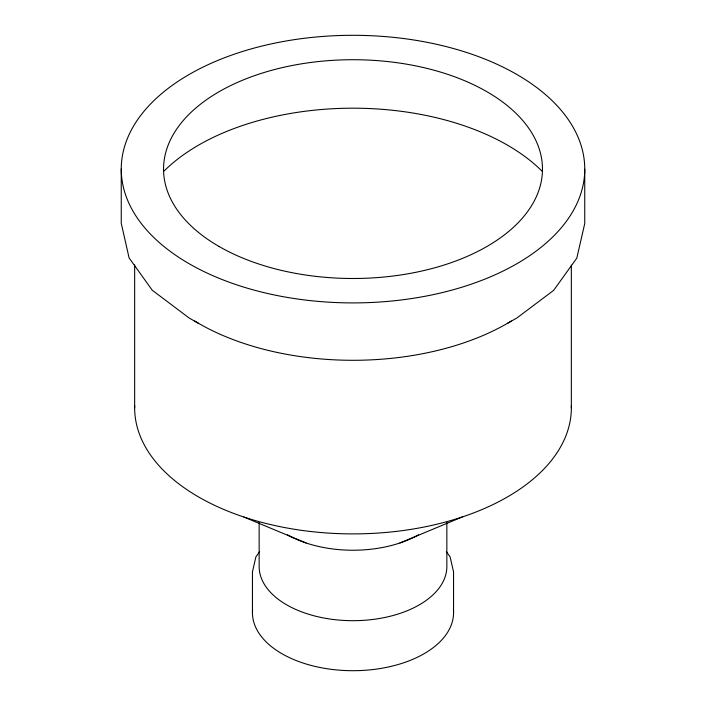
<?xml version="1.0" encoding="UTF-8"?>
<svg xmlns="http://www.w3.org/2000/svg" width="706" height="706" viewBox="0 0 706 706"><rect width="100%" height="100%" fill="white"/><g stroke="black" fill="none" stroke-linecap="round" stroke-linejoin="round"><path stroke-width="1.06" d="M252.448 612.649L252.448 571.931L255.872 556.91L259.64 551.66M259.146 522.466L259.146 566.503A93.854 54.185 0 0 0 353 620.689A93.854 54.185 0 0 0 446.854 566.503L446.854 522.466M453.552 612.649L453.552 571.931L450.128 556.91L446.36 551.66M507.393 323.383L516.871 318L553.654 290.342L576.811 258.122L584.753 223.511L584.753 169.228A231.753 133.805 0 0 0 237.313 53.162A231.753 133.805 0 0 0 236.934 284.915A231.753 133.805 0 0 0 584.753 169.228M399.923 542.967L462.262 516.977M243.914 517.039L306.077 542.967M198.607 323.383L189.12 318L152.24 290.228L129.092 257.911L121.247 223.255L121.247 168.972M571.348 265.121L571.348 407.953M134.652 264.882L134.652 407.715M418.499 534.857A93.854 54.185 0 0 1 287.501 534.857M571.322 405.844A218.348 126.056 0 0 1 352.797 533.895A218.348 126.056 0 0 1 134.687 405.606M511.338 321.036A218.348 126.056 0 0 1 194.644 321.027M163.96 171.161A218.348 126.056 0 0 1 542.146 171.267M453.402 609.41A100.552 58.051 0 0 1 353 670.7A100.552 58.051 0 0 1 252.598 609.41M219.151 246.526A189.473 109.395 0 0 0 536.066 197.318A189.473 109.395 0 0 0 303.783 63.469A189.473 109.395 0 0 0 219.151 246.526"/></g></svg>
